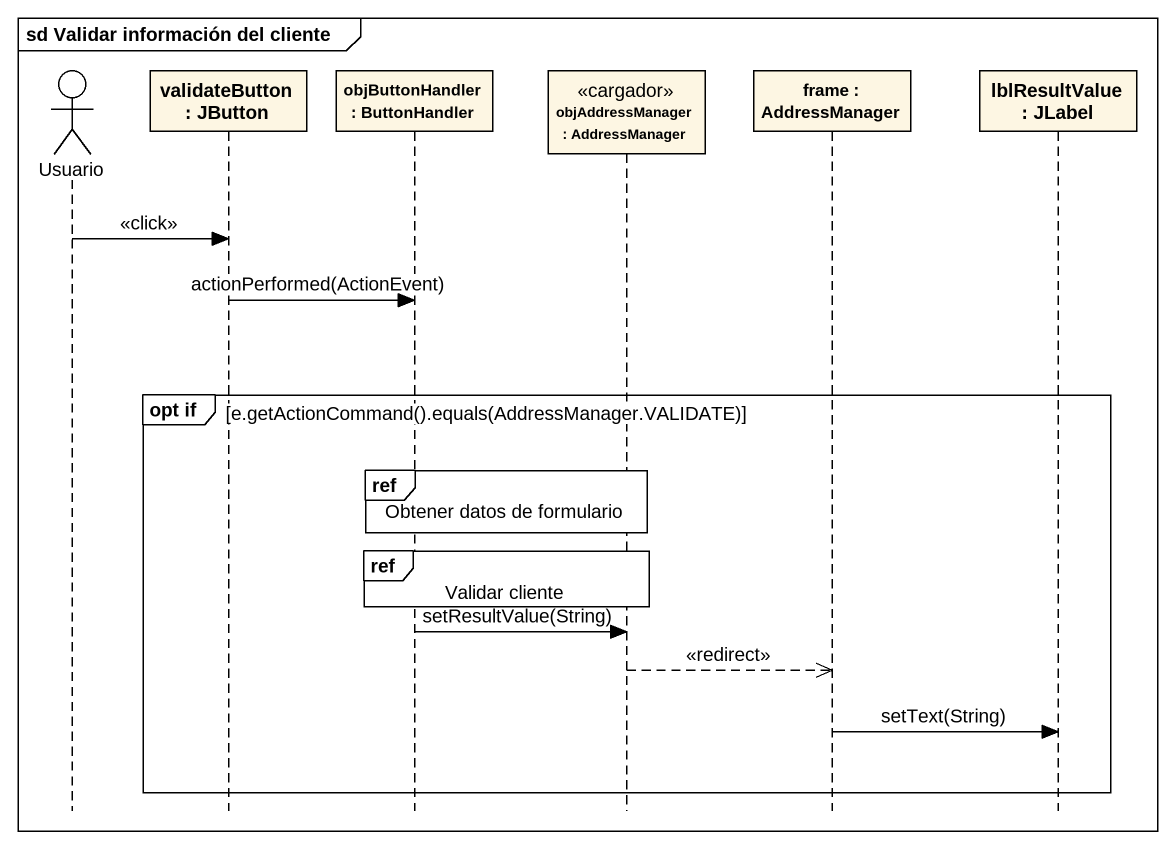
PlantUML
@startuml
mainframe sd Validar información del cliente
hide footbox
actor Usuario
participant "validateButton : JButton" as validateButton
participant "objButtonHandler : ButtonHandler" as objButtonHandler
participant "objAddressManager : AddressManager" as objAddressManager <<cargador>>
participant "frame : AddressManager" as frame_
participant "lblResultValue : JLabel" as lblResultValue

Usuario -> validateButton : <<click>>
validateButton -> objButtonHandler : actionPerformed(ActionEvent)
group opt if [e.getActionCommand().equals(AddressManager.VALIDATE)]
  ref over objButtonHandler, objAddressManager : Obtener datos de formulario
  ref over objButtonHandler, objAddressManager : Validar cliente
  objButtonHandler -> objAddressManager : setResultValue(String)
  objAddressManager -->> frame_ : <<redirect>>
  frame_ -> lblResultValue : setText(String)
end
@enduml
